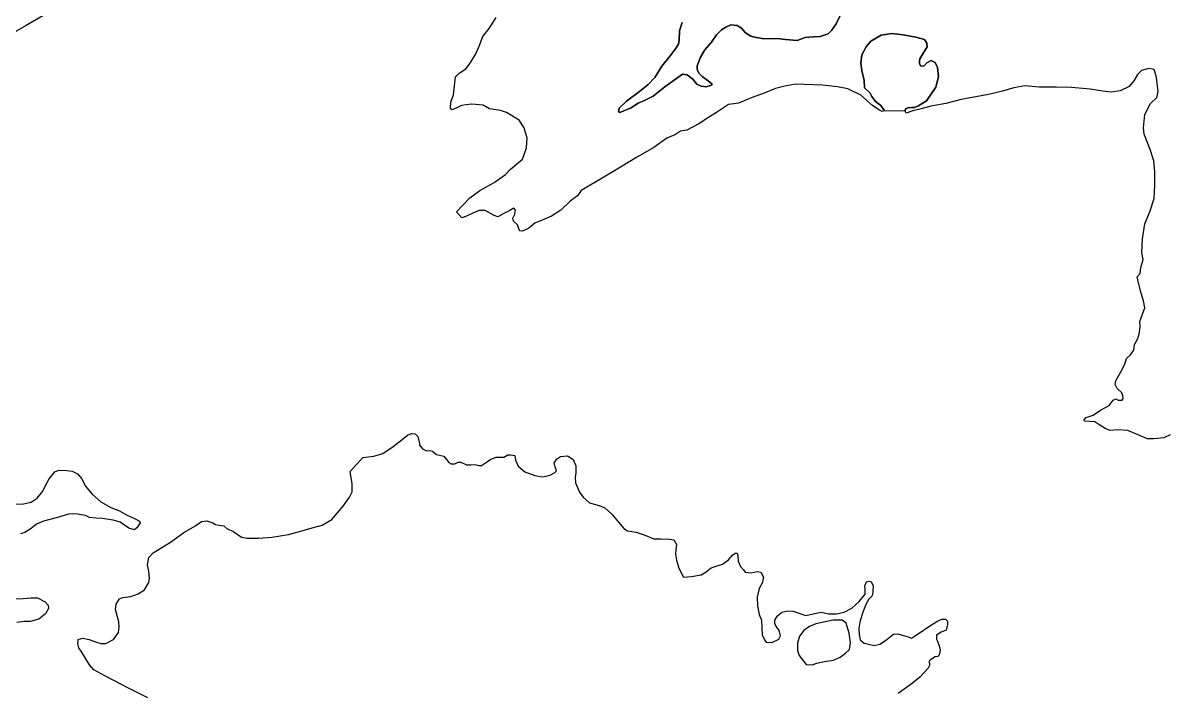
# Model space of a CAD drawing. Header units: inches. Extents: x 288635 to 1232953, y 676945 to 1655780.
# Drawn here: x 382226 to 424062, y 728603 to 753070 of the extents above; entities that cross this region are included whole.
import ezdxf

# ---------------------------------------------------------------- set-up
doc = ezdxf.new("R2010")
doc.units = ezdxf.units.IN
doc.header["$MEASUREMENT"] = 0

msp = doc.modelspace()

# ---------------------------------------------------------------- linework, layer by layer
at = {"color": 1}
for points in [[(382947.8769, 753332.0144), (382338.2756, 752981.4937), (381708.3544, 752610.6529)], [(424099.6217, 738034.7406), (423865.9412, 737922.9804), (423500.1805, 737887.4203), (423276.66, 737887.4203), (422956.6194, 738019.5006), (422555.2986, 738192.2209), (422184.4578, 738212.5409), (421915.2173, 738192.2209), (421752.657, 738248.101), (421529.1365, 738385.2613), (421356.4162, 738507.1815), (421173.5358, 738522.4216), (420970.3354, 738527.5016), (420965.2554, 738583.3817), (421031.2955, 738664.6618), (421285.296, 738751.022), (421559.6166, 738928.8224), (421869.4972, 739101.5427), (422021.8975, 739294.5831), (422118.4177, 739345.3832), (422199.6979, 739294.5831), (422352.0982, 739299.6631), (422382.5782, 739360.6232), (422372.4182, 739452.0634), (422336.8581, 739558.7436), (422164.1378, 739721.304), (422093.0176, 739873.7043), (422123.4977, 740000.7045), (422199.6979, 740163.2648), (422306.3781, 740330.9052), (422443.5383, 740615.3857), (422509.5785, 740813.5061), (422656.8988, 740950.6664), (422773.739, 741118.3067), (422794.059, 741331.6672), (422905.8193, 741519.6276), (422966.7794, 741707.5879), (423002.3395, 741971.7485), (422997.2595, 742164.7888), (423088.6996, 742439.1094), (423175.0598, 742667.7098), (423134.4197, 742926.7904), (423048.0596, 743201.1109), (422941.3793, 743582.1117), (422900.7393, 743800.5521), (423012.4995, 743922.4724), (423032.8195, 744135.8328), (423114.0997, 744430.4734), (423068.3796, 744689.5539), (423088.6996, 745192.4749), (423180.1398, 745736.036), (423368.1002, 746208.4769), (423520.5005, 746665.6778), (423536.63, 747149.9721), (423546.79, 747637.6531), (423511.2299, 748033.8939), (423374.0696, 748450.4547), (423150.5492, 749014.3359), (423125.1491, 749242.9363), (423175.9492, 749730.6173), (423379.1496, 750126.8581), (423612.8301, 750350.3785), (423668.7102, 750563.739), (423602.6701, 751071.74), (423516.3099, 751366.3806), (423323.2695, 751412.1007), (423056.3997, 751327.8148), (422903.9994, 751185.5745), (422771.9191, 750956.9741), (422604.2788, 750748.6937), (422279.1581, 750596.2934), (421954.0375, 750540.4133), (421639.0768, 750581.0533), (421176.7959, 750657.2535), (420506.2346, 750713.1336), (419957.5935, 750723.2936), (419317.5122, 750723.2936), (418799.3512, 750774.0937), (418398.0304, 750697.8936), (417986.5495, 750581.0533), (417468.3885, 750459.1331), (416477.7865, 750276.2527), (415908.8254, 750134.0124), (415360.1843, 750032.4122), (414958.8635, 749915.572), (414709.943, 749859.6919), (414466.1025, 749778.4117), (414430.5424, 749844.4519), (414445.7824, 749930.812), (414521.9826, 749966.3721), (414664.2229, 749981.6121), (414765.8231, 749986.6922), (414918.2234, 750042.5723), (415207.784, 750225.4526), (415548.1447, 750728.3736), (415649.7449, 751099.2144), (415604.0248, 751444.6551), (415527.8246, 751622.4554), (415375.4243, 751703.7356), (415223.024, 751617.3754), (415116.3438, 751500.5352), (415004.5836, 751490.3752), (414948.7035, 751576.7353), (414948.7035, 751668.1755), (414963.9435, 751764.6957), (415075.7037, 751947.5761), (415228.104, 752201.5766), (415223.024, 752333.6568), (415131.5838, 752465.7371), (414816.6232, 752547.0173), (414359.4223, 752638.4575), (414143.8385, 752665.0728), (413947.9414, 752689.2576), (413556.7807, 752623.2174), (413180.8599, 752404.777), (413002.9474, 752194.6099), (412850.5471, 751899.9693), (412804.827, 751600.2487), (412850.5471, 751331.0082), (412931.8272, 750965.2475), (412947.0673, 750706.1669), (413150.2677, 750508.0465), (413211.2278, 750381.0463), (413348.3881, 750198.1659), (413546.5085, 750050.8456), (413678.5887, 749857.8052), (413592.2286, 749837.4852), (413465.2283, 749893.3653), (413241.7079, 750055.9256), (412814.987, 750436.9264), (412332.386, 750660.4469), (411956.4653, 750731.567), (411412.9042, 750797.6071), (410422.3022, 750828.0872), (410036.2215, 750762.0471), (409690.7808, 750670.6069), (409218.3398, 750477.5665), (408908.4592, 750375.9663), (408547.7785, 750223.566), (408339.4981, 750142.2858), (408171.8577, 750116.8858), (407983.8973, 750086.4057), (407764.8219, 749949.6688), (407546.3815, 749797.2685), (407282.2209, 749639.7881), (406901.2202, 749380.7076), (406464.3393, 749157.1872), (406225.5788, 749116.5471), (406042.6985, 748999.7069), (405732.8178, 748857.4666), (405255.2969, 748522.1859), (404599.9756, 748146.2652), (403817.654, 747668.7442), (403106.4526, 747247.1034), (402603.5316, 746947.3828), (402466.3713, 746759.4224), (402202.2108, 746561.302), (401856.7701, 746236.1813), (401521.4894, 746012.6609), (401181.1287, 745865.3406), (400916.9682, 745758.6604), (400688.3678, 745570.7), (400459.7673, 745464.0198), (400348.0071, 745474.1798), (400337.8471, 745524.9799), (400281.9669, 745692.6203), (400129.5666, 745834.8605), (400109.2466, 745946.6208), (400180.3667, 746083.781), (400200.6868, 746231.1013), (400149.8867, 746307.3015), (399997.4864, 746226.0213), (399773.9659, 746109.1811), (399555.5255, 745992.3409), (399428.5252, 746038.0609), (399098.3246, 746220.9413), (398879.8841, 746226.0213), (398676.6837, 746139.6611), (398417.6032, 746017.7409), (398249.9629, 745956.7808), (398051.8425, 746170.1412), (398539.5235, 746683.2222), (398905.2842, 746947.3828), (399428.5252, 747247.1034), (399845.0861, 747536.6639), (400012.7264, 747724.6243), (400459.7673, 748095.4651), (400612.1676, 748512.0259), (400627.4076, 748862.5466), (400525.8074, 749238.4673), (400342.9271, 749517.8679), (399875.5661, 749797.2685), (399652.0457, 749873.4686), (399260.8849, 749934.4287), (399022.1244, 750061.429), (398600.4836, 750107.1491), (398239.8029, 750056.349), (398036.6025, 749959.8288), (397884.2021, 749893.7887), (397828.322, 749959.8288), (397828.322, 750030.9489), (397858.8021, 750208.7493), (397945.1623, 750442.4298), (397965.4823, 750665.9502), (398016.2824, 751097.7511), (398143.2827, 751234.9113), (398397.2832, 751397.4717), (398549.6835, 751595.5921), (398763.2705, 751937.3639), (398880.1108, 752221.8444), (399017.271, 752572.3651), (399240.7915, 752867.0057), (399494.792, 753268.3265)], [(406291.8456, 753085.4461), (406195.3254, 752785.7255), (406175.0054, 752455.5249), (406149.6053, 752298.0446), (406048.0051, 752120.2442), (405854.9647, 751871.3237), (405550.1641, 751490.323), (405286.0036, 751078.8421), (405037.0831, 750809.6016), (404727.2025, 750565.7611), (404259.8415, 750210.1604), (403985.521, 749961.2399), (403970.0543, 749837.9085), (404008.1544, 749795.5751), (404163.0947, 749858.2286), (404401.8552, 749959.8288), (404686.3358, 750142.7092), (404909.8562, 750239.2293), (405224.8168, 750396.7097), (405661.6977, 750737.0703), (406301.779, 751199.3513), (406474.4993, 751168.8712), (406672.6197, 751016.4709), (406830.1, 750828.5105), (406987.5804, 750762.4704), (407160.3007, 750731.9903), (407353.9761, 750802.6871), (407379.3761, 750838.2472), (407237.1359, 750960.1675), (407013.6154, 751112.5678), (406896.7752, 751234.488), (406830.735, 751386.8883), (406830.735, 751508.8086), (406962.8153, 751818.6892), (407115.2156, 752082.8497), (407353.9761, 752372.4103), (407547.0165, 752631.4908), (407724.8168, 752814.3712), (407887.3772, 752921.0514), (408065.1775, 753002.3315), (408298.858, 752982.0115), (408451.2583, 752875.3313), (408598.5786, 752707.6909), (408791.619, 752585.7707), (408942.2498, 752551.0097), (409274.2199, 752484.1705), (409777.1409, 752499.4105), (410056.5415, 752458.7705), (410488.3424, 752423.2104), (410782.9829, 752534.9706), (411082.7035, 752560.3707), (411321.464, 752570.5307), (411621.1846, 752667.0509), (411743.1049, 752788.9711), (411910.7452, 753032.8116), (412119.1378, 753461.4191)], [(412119.1378, 753461.4191), (411910.7452, 753032.8116), (411743.1049, 752788.9711), (411621.1846, 752667.0509), (411321.464, 752570.5307), (411082.7035, 752560.3707), (410782.9829, 752534.9706), (410488.3424, 752423.2104), (410056.5415, 752458.7705), (409777.1409, 752499.4105), (409274.2199, 752484.1705), (408942.2498, 752551.0097), (408791.619, 752585.7707), (408598.5786, 752707.6909), (408451.2583, 752875.3313), (408298.858, 752982.0115), (408065.1775, 753002.3315), (407887.3772, 752921.0514), (407724.8168, 752814.3712), (407547.0165, 752631.4908), (407353.9761, 752372.4103), (407115.2156, 752082.8497), (406962.8153, 751818.6892), (406830.735, 751508.8086), (406830.735, 751386.8883), (406896.7752, 751234.488), (407013.6154, 751112.5678), (407237.1359, 750960.1675), (407379.3761, 750838.2472), (407353.9761, 750802.6871), (407160.3007, 750731.9903), (406987.5804, 750762.4704), (406830.1, 750828.5105), (406672.6197, 751016.4709), (406474.4993, 751168.8712), (406301.779, 751199.3513), (405661.6977, 750737.0703), (405224.8168, 750396.7097), (404909.8562, 750239.2293), (404686.3358, 750142.7092), (404401.8552, 749959.8288), (404163.0947, 749858.2286), (404008.1544, 749795.5751), (403970.0543, 749837.9085), (403985.521, 749961.2399), (404259.8415, 750210.1604), (404727.2025, 750565.7611), (405037.0831, 750809.6016), (405286.0036, 751078.8421), (405550.1641, 751490.323), (405854.9647, 751871.3237), (406048.0051, 752120.2442), (406149.6053, 752298.0446), (406175.0054, 752455.5249), (406195.3254, 752785.7255), (406291.8456, 753085.4461)], [(386780.7232, 728430.7701), (386084.7618, 728781.2908), (385211, 729233.4117), (384819.8393, 729446.7721), (384652.1989, 729639.8125), (384347.3983, 730132.5735), (384266.1181, 730259.5737), (384235.6381, 730401.814), (384245.7981, 730559.2943), (384418.5185, 730605.0144), (384647.1189, 730554.2143), (384870.6394, 730467.8542), (385068.7598, 730417.054), (385256.7201, 730417.054), (385531.0407, 730554.2143), (385719.0011, 730813.2948), (385739.3211, 731011.4152), (385729.1611, 731209.5356), (385642.8009, 731519.4163), (385607.2408, 731651.4965), (385632.6409, 731844.5369), (385749.4811, 732042.6573), (385871.4014, 732098.5374), (386166.0419, 732129.0175), (386435.2825, 732220.4577), (386658.8029, 732377.938), (386821.3633, 732637.0185), (386851.8433, 732784.3388), (386826.4433, 733048.4993), (386770.5632, 733277.0998), (386821.3633, 733556.5003), (386973.7636, 733729.2207), (387608.7648, 734115.3014), (388096.4458, 734460.7421), (388502.8466, 734699.5026), (388741.6071, 734872.223), (388934.6475, 734892.543), (389153.0879, 734821.4229), (389254.6881, 734760.4627), (389386.7684, 734729.9827), (389564.5687, 734709.6626), (389666.4229, 734609.9674), (389925.5035, 734493.1272), (390204.904, 734300.0868), (390408.1044, 734264.5267), (390824.6653, 734259.4467), (391312.3462, 734295.0068), (391916.8674, 734396.607), (392323.2683, 734503.2872), (392485.8286, 734549.0073), (392785.5492, 734630.2875), (393151.3099, 734731.8877), (393505.7857, 734941.7463), (393917.2665, 735424.3472), (394145.867, 735759.6279), (394242.3872, 735952.6683), (394242.3872, 736242.2289), (394171.267, 736694.3498), (394628.4679, 737202.3508), (395029.7887, 737258.2309), (395359.9894, 737354.7511), (395735.9101, 737603.6716), (396066.1108, 737857.6721), (396264.2312, 738025.3125), (396406.4715, 738081.1926), (396548.7118, 738065.9525), (396635.0719, 737969.4323), (396701.1121, 737715.4318), (396696.492, 737658.1771), (396807.122, 737515.6181), (396807.122, 737515.6181), (396959.5223, 737444.498), (397076.3626, 737459.738), (397177.9628, 737429.2579), (397325.283, 737312.4177), (397477.6834, 737281.9376), (397589.4436, 737251.4576), (397680.8838, 737129.5373), (397767.2439, 737022.8571), (397858.6841, 736977.137), (397985.6844, 736977.137), (398117.7646, 737027.9371), (398214.2848, 737027.9371), (398417.4852, 736936.4969), (398580.0456, 736931.4169), (398722.2858, 736951.737), (398874.6861, 736906.0169), (398966.1263, 736916.1769), (399179.4868, 737053.3372), (399306.487, 737139.6973), (399499.5274, 737210.8175), (399773.8479, 737210.8175), (399921.1682, 737297.1777), (400032.9285, 737297.1777), (400180.2488, 737276.8576), (400210.7288, 737109.2173), (400302.169, 736890.7768), (400540.9295, 736677.4164), (400911.7702, 736550.4162), (401196.2508, 736499.6161), (401475.6513, 736560.5762), (401643.2917, 736652.0164), (401699.1718, 736723.1365), (401643.2917, 736900.9369), (401617.8916, 736997.4571), (401704.2518, 737139.6973), (401846.4921, 737246.3776), (402105.5726, 737261.6176), (402308.773, 737134.6173), (402405.2932, 736895.8569), (402405.2932, 736646.9364), (402379.8932, 736469.136), (402395.1332, 736276.0956), (402542.4535, 735940.8149), (402669.4537, 735757.9346), (402903.1342, 735554.7342), (403258.7349, 735453.134), (403461.9353, 735366.7738), (403726.0958, 735138.1733), (403959.7763, 734848.6128), (404157.8967, 734609.8523), (404289.977, 734528.5721), (404604.9376, 734482.852), (404899.5782, 734381.2518), (405250.0989, 734228.8515), (405519.3394, 734228.8515), (405839.3801, 734218.6915), (405981.6204, 734198.3715), (406078.1406, 734025.6511), (406062.9005, 733822.4507), (406042.5805, 733675.1304), (406078.1406, 733456.69), (406164.5007, 733162.0494), (406333.2398, 732832.0824), (406633.4315, 732854.0209), (406977.3905, 732922.8127), (407162.5993, 733028.6462), (407350.7713, 733177.8715), (407569.2117, 733254.0717), (407762.2521, 733309.9518), (407984.178, 733467.3615), (408121.3383, 733635.0019), (408217.8585, 733706.122), (408299.1386, 733711.202), (408324.5387, 733629.9219), (408329.6187, 733416.5614), (408415.9789, 733223.521), (408522.6591, 733101.6008), (408583.6192, 733015.2406), (408802.0596, 732989.8406), (409030.6601, 733045.7207), (409162.7404, 733020.3206), (409254.1805, 732837.4403), (409203.3804, 732618.9998), (409098.2948, 732426.03), (409022.0946, 732105.9894), (409042.4147, 731791.0287), (409098.2948, 731465.9081), (409184.655, 731262.7077), (409194.815, 730998.5471), (409210.055, 730734.3866), (409286.2552, 730576.9063), (409356.1786, 730464.6568), (409558.9812, 730449.8355), (409823.1417, 730576.8357), (409873.9418, 730693.676), (409838.3817, 730835.9163), (409812.9817, 730917.1964), (409721.5415, 731034.0367), (409675.8214, 731145.7969), (409675.8214, 731267.7171), (409757.1016, 731415.0374), (409924.7419, 731552.1977), (410143.1823, 731608.0778), (410346.3827, 731592.8378), (410585.1432, 731506.4776), (410803.5836, 731430.2775), (411067.7442, 731496.3176), (411357.3048, 731557.2777), (411631.6253, 731501.3976), (411921.1859, 731501.3976), (412200.5864, 731557.2777), (412479.987, 731699.518), (412754.3075, 731943.3585), (412972.748, 732217.679), (412972.748, 732375.1593), (412957.508, 732522.4796), (413018.4681, 732669.7999), (413104.8282, 732690.12), (413186.1084, 732664.7199), (413257.2286, 732527.5597), (413247.0685, 732298.9592), (413226.7485, 732156.7189), (413099.7482, 732029.7187), (413003.228, 731867.1583), (412881.3078, 731552.1977), (412779.7076, 731186.437), (412733.9875, 730967.9965), (412749.2275, 730744.4761), (412784.7876, 730546.3557), (412927.0279, 730429.5155), (413089.5882, 730383.7954), (413297.8686, 730343.1553), (413501.069, 730388.8754), (413709.3495, 730526.0356), (413897.3098, 730673.3559), (413998.91, 730754.6361), (414156.3903, 730769.8761), (414532.3111, 730653.0359), (414664.3914, 730607.3158), (414801.5516, 730708.916), (415009.8321, 730835.9163), (415218.1125, 730988.3166), (415588.9532, 731221.997), (415766.7536, 731298.1972), (415903.9138, 731298.1972), (415969.954, 731232.1571), (415969.954, 731105.1568), (415929.3139, 730896.8764), (415741.3535, 730825.7562), (415573.7132, 730713.996), (415568.6332, 730566.6757), (415609.2733, 730500.6356), (415665.1534, 730327.9153), (415705.7934, 730195.835), (415685.4734, 730028.1947), (415634.6733, 729941.8345), (415527.9931, 729921.5144), (415350.1927, 729819.9142), (415309.5527, 729764.0341), (415314.6327, 729611.6338), (415263.8326, 729515.1136), (414969.192, 729184.913), (414694.8714, 728961.3925), (414176.7104, 728590.5518)], [(381933.1423, 735498.5621), (382243.0229, 735513.8021), (382527.5035, 735574.7622), (382751.0239, 735722.0825), (382949.1443, 735976.083), (383071.0646, 736235.1636), (383187.9048, 736428.2039), (383391.1052, 736677.1244), (383533.3455, 736738.0846), (383833.0661, 736727.9245), (384021.0265, 736707.6045), (384219.1469, 736606.0043), (384381.7072, 736423.1239), (384503.6274, 736169.1234), (384747.4679, 735869.4028), (385067.5086, 735584.9223), (385438.3493, 735376.6418), (385748.2299, 735259.8016), (386012.3905, 735107.4013), (386322.2711, 734960.081), (386479.7514, 734878.8008), (386500.0714, 734812.7607), (386388.3112, 734634.9604), (386296.871, 734563.8402), (386093.6706, 734624.8003), (385778.71, 734848.3208), (385514.5495, 734914.3609), (385133.5487, 734975.321), (384884.6282, 734990.5611), (384661.7428, 735017.2311), (384509.3425, 735080.7312), (384214.0669, 735131.5313), (384039.4415, 735144.2314), (383894.0262, 735137.8814), (383482.5454, 735010.8811), (382979.6244, 734873.7208), (382715.4639, 734767.0406), (382527.5035, 734614.6403), (382298.903, 734467.32), (382131.2627, 734421.5999)], [(381947.6203, 732040.9802), (382237.1809, 732061.3002), (382531.8215, 732076.5402), (382760.422, 732081.6202), (383039.8225, 731939.38), (383141.4227, 731817.4597), (383156.6628, 731690.4595), (383044.9025, 731492.3391), (382806.1421, 731299.2987), (382496.2614, 731218.0185), (382272.741, 731218.0185), (382003.5004, 731182.4585)]]:
    msp.add_lwpolyline(points, dxfattribs=at)
for points in [[(414948.7035, 751576.7353), (415004.5836, 751490.3752), (415116.3438, 751500.5352), (415223.024, 751617.3754), (415375.4243, 751703.7356), (415527.8246, 751622.4554), (415604.0248, 751444.6551), (415649.7449, 751099.2144), (415548.1447, 750728.3736), (415207.784, 750225.4526), (414918.2234, 750042.5723), (414765.8231, 749986.6922), (414664.2229, 749981.6121), (414521.9826, 749966.3721), (414445.7824, 749930.812), (414430.5424, 749844.4519), (413678.5887, 749857.8052), (413546.5085, 750050.8456), (413348.3881, 750198.1659), (413211.2278, 750381.0463), (413150.2677, 750508.0465), (412947.0673, 750706.1669), (412931.8272, 750965.2475), (412850.5471, 751331.0082), (412804.827, 751600.2487), (412850.5471, 751899.9693), (413002.9474, 752194.6099), (413180.8599, 752404.777), (413556.7807, 752623.2174), (413947.9414, 752689.2576), (414143.8385, 752665.0728), (414359.4223, 752638.4575), (414816.6232, 752547.0173), (415131.5838, 752465.7371), (415223.024, 752333.6568), (415228.104, 752201.5766), (415075.7037, 751947.5761), (414963.9435, 751764.6957), (414948.7035, 751668.1755), (414948.7035, 751576.7353)], [(410493.6463, 730430.9596), (410493.6463, 730161.7191), (410554.6064, 729978.8387), (410813.6869, 729648.638), (411032.1274, 729628.318), (411204.8477, 729689.2781), (411474.0882, 729755.3182), (411814.4489, 729806.1183), (412058.2894, 729912.7986), (412246.2498, 730055.0388), (412398.6501, 730192.1991), (412429.1302, 730441.1196), (412388.4901, 730791.6403), (412271.6498, 731157.401), (412129.4096, 731259.0012), (411997.3293, 731264.0813), (411799.2089, 731259.0012), (411448.6882, 731187.8811), (411164.2076, 731137.081), (410940.6872, 731035.4808), (410727.3268, 730888.1605), (410574.9265, 730684.9601), (410493.6463, 730430.9596)]]:
    msp.add_lwpolyline(points, close=True, dxfattribs=at)

doc.saveas('drawing.dxf')
